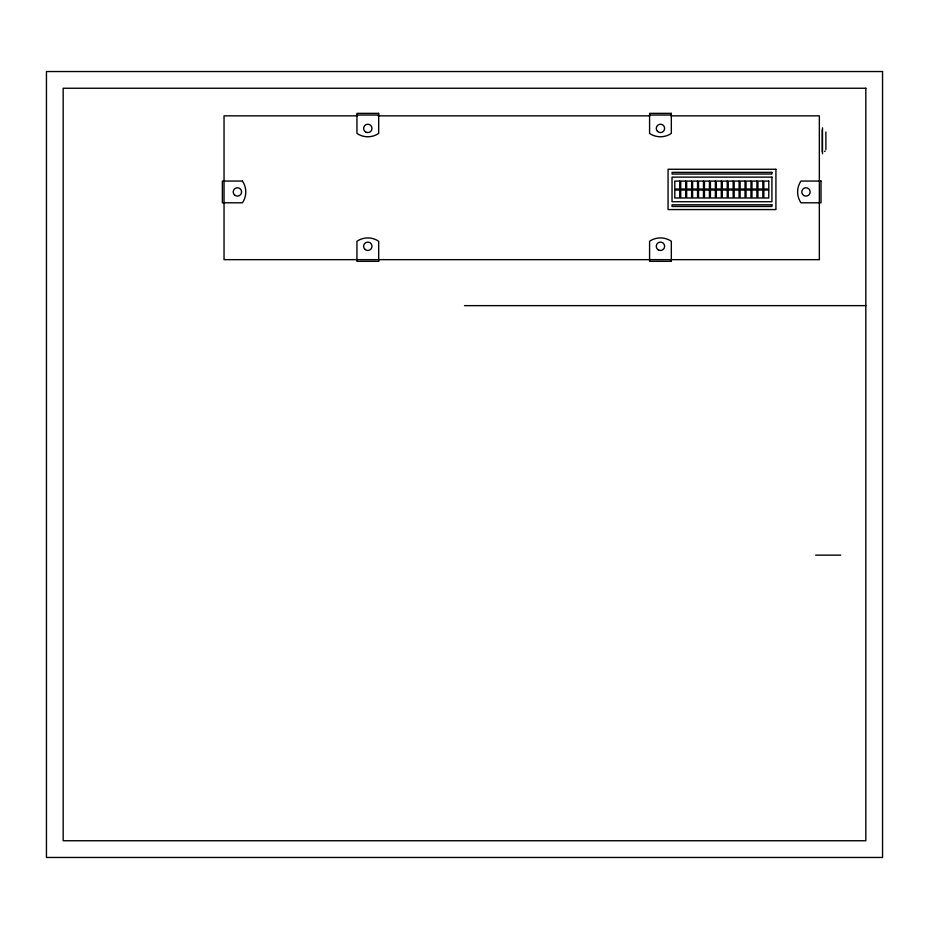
<?xml version="1.0" encoding="UTF-8"?>
<svg xmlns="http://www.w3.org/2000/svg" width="929" height="929" viewBox="0 0 929 929"><rect width="100%" height="100%" fill="white"/><g stroke="black" fill="none" stroke-linecap="round" stroke-linejoin="round"><path stroke-width="1.39" d="M825.173 150.962L824.569 151.462M356.945 115.033L378.684 115.033M649.58 115.033L671.319 115.033M357.514 115.846L224.04 115.846L224.04 259.655L819.343 259.655L819.343 115.846L670.901 115.846M378.266 115.846L649.87 115.846M464.5 305.641L865.828 305.641M815.662 555.147L840.745 555.147M825.881 131.988L825.881 149.569M822.502 127.807L822.502 153.738M822.27 129.781L822.27 151.764M882.55 71.533L46.45 71.533L46.45 857.467L882.55 857.467L882.55 71.533M865.828 88.255L63.172 88.255L63.172 840.745L865.828 840.745L865.828 88.255M378.684 113.361L356.945 113.361L356.945 133.428A19.335 19.335 0 0 0 378.684 133.428L378.684 113.361M671.319 113.361L649.58 113.361L649.58 133.428A19.335 19.335 0 0 0 671.319 133.428L671.319 113.361M775.924 169.264L668.067 169.264L668.067 209.571L775.924 209.571L775.924 169.264M771.918 172.364L672.085 172.364L672.085 174.037L771.918 174.037L771.918 172.364M771.918 177.125L672.027 177.125L672.027 201.709L771.918 201.709L771.918 177.125M242.434 181.062L222.368 181.062L222.368 202.801L242.434 202.801A19.335 19.335 0 0 0 242.434 181.062M679.738 181.085L674.802 181.085L674.802 189.028L679.738 189.028L679.738 181.085M685.672 181.085L680.736 181.085L680.736 189.028L685.672 189.028L685.672 181.085M691.606 181.085L686.67 181.085L686.67 189.028L691.606 189.028L691.606 181.085M697.54 181.085L692.604 181.085L692.604 189.028L697.54 189.028L697.54 181.085M703.474 181.085L698.55 181.085L698.55 189.028L703.474 189.028L703.474 181.085M709.419 181.085L704.484 181.085L704.484 189.028L709.419 189.028L709.419 181.085M715.353 181.085L710.418 181.085L710.418 189.028L715.353 189.028L715.353 181.085M721.287 181.085L716.352 181.085L716.352 189.028L721.287 189.028L721.287 181.085M727.221 181.085L722.286 181.085L722.286 189.028L727.221 189.028L727.221 181.085M733.155 181.085L728.231 181.085L728.231 189.028L733.155 189.028L733.155 181.085M739.101 181.085L734.165 181.085L734.165 189.028L739.101 189.028L739.101 181.085M745.035 181.085L740.099 181.085L740.099 189.028L745.035 189.028L745.035 181.085M750.969 181.085L746.033 181.085L746.033 189.028L750.969 189.028L750.969 181.085M756.903 181.085L751.967 181.085L751.967 189.028L756.903 189.028L756.903 181.085M762.837 181.085L757.913 181.085L757.913 189.028L762.837 189.028L762.837 181.085M768.782 181.085L763.847 181.085L763.847 189.028L768.782 189.028L768.782 181.085M821.015 181.062L800.949 181.062A19.335 19.335 0 0 0 800.949 202.801L821.015 202.801L821.015 181.062M679.738 190.039L674.802 190.039L674.802 197.982L679.738 197.982L679.738 190.039M685.672 190.039L680.736 190.039L680.736 197.982L685.672 197.982L685.672 190.039M691.606 190.039L686.67 190.039L686.67 197.982L691.606 197.982L691.606 190.039M697.54 190.039L692.604 190.039L692.604 197.982L697.54 197.982L697.54 190.039M703.474 190.039L698.55 190.039L698.55 197.982L703.474 197.982L703.474 190.039M709.419 190.039L704.484 190.039L704.484 197.982L709.419 197.982L709.419 190.039M715.353 190.039L710.418 190.039L710.418 197.982L715.353 197.982L715.353 190.039M721.287 190.039L716.352 190.039L716.352 197.982L721.287 197.982L721.287 190.039M727.221 190.039L722.286 190.039L722.286 197.982L727.221 197.982L727.221 190.039M733.155 190.039L728.231 190.039L728.231 197.982L733.155 197.982L733.155 190.039M739.101 190.039L734.165 190.039L734.165 197.982L739.101 197.982L739.101 190.039M745.035 190.039L740.099 190.039L740.099 197.982L745.035 197.982L745.035 190.039M750.969 190.039L746.033 190.039L746.033 197.982L750.969 197.982L750.969 190.039M756.903 190.039L751.967 190.039L751.967 197.982L756.903 197.982L756.903 190.039M762.837 190.039L757.913 190.039L757.913 197.982L762.837 197.982L762.837 190.039M768.782 190.039L763.847 190.039L763.847 197.982L768.782 197.982L768.782 190.039M771.918 204.798L672.027 204.798L672.027 206.47L771.918 206.47L771.918 204.798M378.684 261.328L356.945 261.328L356.945 241.261A19.335 19.335 0 0 1 378.684 241.261L378.684 261.328M671.319 261.328L649.58 261.328L649.58 241.261A19.335 19.335 0 0 1 671.319 241.261L671.319 261.328M234.456 194.893A4.18 4.18 0 0 0 241.447 193.011A4.18 4.18 0 0 0 236.326 187.89A4.18 4.18 0 0 0 234.456 194.893M803.875 195.554A4.18 4.18 0 0 0 810.146 191.931A4.18 4.18 0 0 0 803.875 188.308A4.18 4.18 0 0 0 803.875 195.554M365.724 132.034A4.18 4.18 0 0 0 371.995 128.411A4.18 4.18 0 0 0 365.724 124.788A4.18 4.18 0 0 0 365.724 132.034M657.488 131.361A4.18 4.18 0 0 0 664.49 129.491A4.18 4.18 0 0 0 659.369 124.37A4.18 4.18 0 0 0 657.488 131.361M658.359 249.901A4.18 4.18 0 0 0 664.63 246.278A4.18 4.18 0 0 0 658.359 242.655A4.18 4.18 0 0 0 658.359 249.901M364.853 249.239A4.18 4.18 0 0 0 371.855 247.358A4.18 4.18 0 0 0 366.734 242.237A4.18 4.18 0 0 0 364.853 249.239"/></g></svg>
